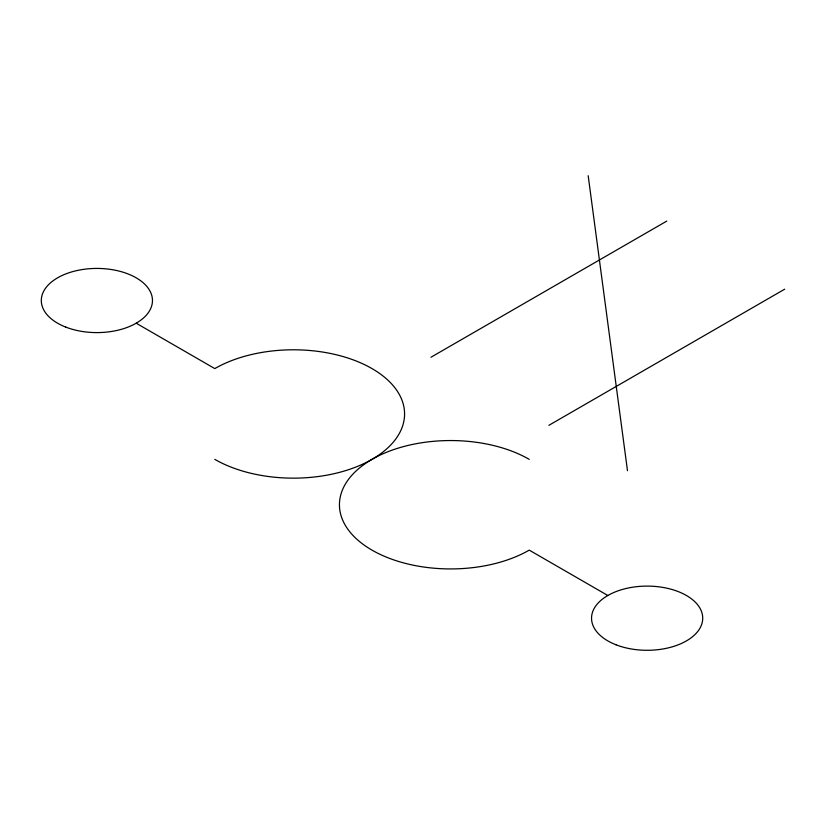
<?xml version="1.0" encoding="UTF-8"?>
<svg xmlns="http://www.w3.org/2000/svg" width="826" height="826" viewBox="0 0 826 826"><rect width="100%" height="100%" fill="white"/><g stroke="black" fill="none" stroke-linecap="round" stroke-linejoin="round"><path stroke-width="1.24" d="M430.965 357.245L666.788 221.089M548.877 425.318L784.7 289.172M136.187 323.203L214.791 368.592A111.169 64.18 0 0 1 372.01 368.592A111.169 64.18 0 0 1 372.01 459.359A111.169 64.18 0 0 0 371.999 550.126A111.169 64.18 0 0 0 529.229 550.126L607.833 595.505M588.184 175.711L627.481 470.706M529.229 459.349A111.169 64.18 0 0 0 371.999 459.349A111.169 64.18 0 0 1 214.791 459.359M615.979 644.776A55.579 32.09 0 0 0 702.575 620.491A55.579 32.09 0 0 0 622.845 589.33A55.579 32.09 0 0 0 615.979 644.776M65.729 327.086A55.579 32.09 0 0 0 152.325 302.801A55.579 32.09 0 0 0 72.595 271.651A55.579 32.09 0 0 0 65.729 327.086"/></g></svg>
